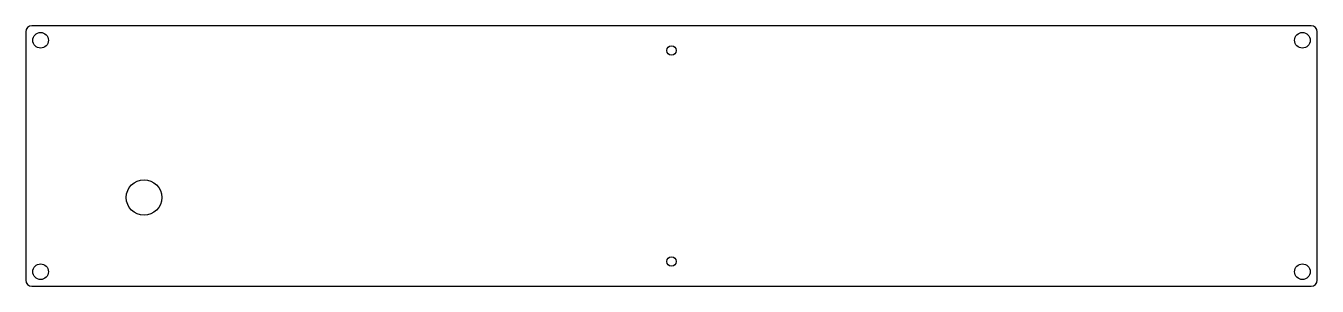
# Model space of a CAD drawing. Extents: x 0 to 437, y 0 to 88.
import ezdxf

# ---------------------------------------------------------------- set-up
doc = ezdxf.new("R2010")
doc.units = 0
doc.layers.add('AUSSCHNITTE', color=1, linetype='CONTINUOUS')
doc.layers.add('KONTUR', color=7, linetype='CONTINUOUS')

msp = doc.modelspace()

# ---------------------------------------------------------------- linework, layer by layer
at = {"layer": 'AUSSCHNITTE'}
for centre, radius in [((5, 83.2), 2.65), ((432, 83.2), 2.65), ((218.5, 79.75), 1.6), ((40, 30), 6), ((218.5, 8.35), 1.6), ((5, 4.9), 2.65), ((432, 4.9), 2.65)]:
    msp.add_circle(centre, radius, dxfattribs=at)
at = {"layer": 'KONTUR'}
msp.add_lwpolyline([(2, 0), (435, 0, 0.414), (437, 2), (437, 86.1, 0.414), (435, 88.1), (2, 88.1, 0.414), (0, 86.1), (0, 2, 0.414)], format="xyb", close=True, dxfattribs=at)

doc.saveas('drawing.dxf')
